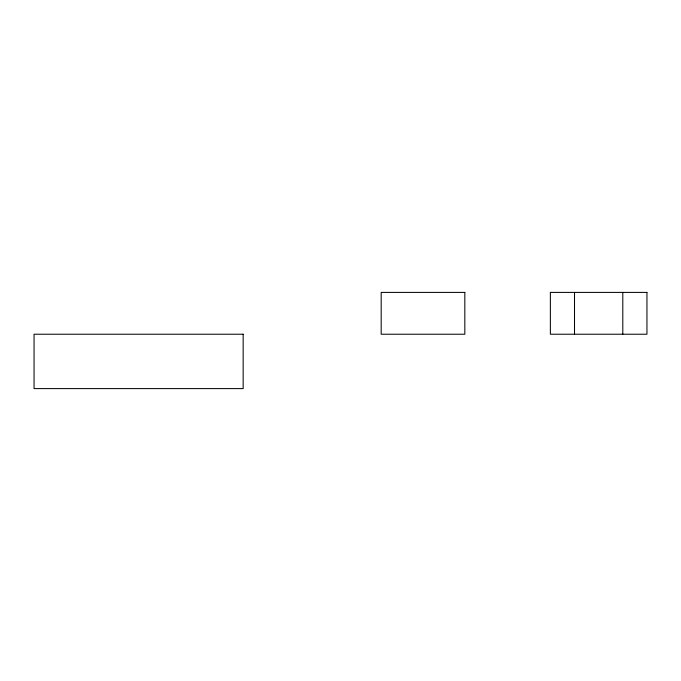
<?xml version="1.0" encoding="UTF-8"?>
<svg xmlns="http://www.w3.org/2000/svg" width="681" height="681" viewBox="0 0 681 681"><rect width="100%" height="100%" fill="white"/><g stroke="black" fill="none" stroke-linecap="round" stroke-linejoin="round"><path stroke-width="1.02" d="M622.8 292.404L622.8 334.226M574.509 292.404L574.509 334.226M464.825 292.404L381.181 292.404L381.181 334.226L464.825 334.226L464.825 292.404M646.95 292.404L550.367 292.404L550.367 334.226L646.95 334.226L646.95 292.404M243.16 334.226L34.05 334.226L34.05 388.596L243.16 388.596L243.16 334.226"/></g></svg>
